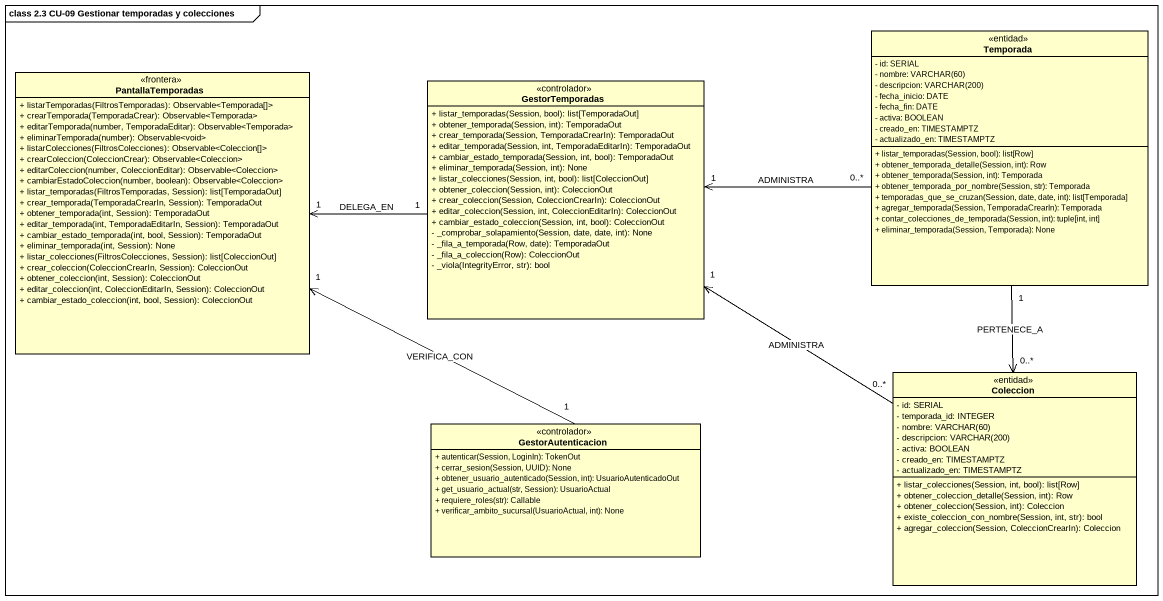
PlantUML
@startuml
mainframe class 2.3 CU-09 Gestionar temporadas y colecciones
hide circle
hide empty members
skinparam classAttributeIconSize 0
class Temporada <<entidad>> {
  - id: SERIAL
  {field} - nombre: VARCHAR(60)
  {field} - descripcion: VARCHAR(200)
  - fecha_inicio: DATE
  - fecha_fin: DATE
  - activa: BOOLEAN
  - creado_en: TIMESTAMPTZ
  - actualizado_en: TIMESTAMPTZ
  + listar_temporadas(Session, bool): list[Row]
  + obtener_temporada_detalle(Session, int): Row
  + obtener_temporada(Session, int): Temporada
  + obtener_temporada_por_nombre(Session, str): Temporada
  + temporadas_que_se_cruzan(Session, date, date, int): list[Temporada]
  + agregar_temporada(Session, TemporadaCrearIn): Temporada
  + contar_colecciones_de_temporada(Session, int): tuple[int, int]
  + eliminar_temporada(Session, Temporada): None
}
class PantallaTemporadas <<frontera>> {
  + listarTemporadas(FiltrosTemporadas): Observable<Temporada[]>
  + crearTemporada(TemporadaCrear): Observable<Temporada>
  + editarTemporada(number, TemporadaEditar): Observable<Temporada>
  + eliminarTemporada(number): Observable<void>
  + listarColecciones(FiltrosColecciones): Observable<Coleccion[]>
  + crearColeccion(ColeccionCrear): Observable<Coleccion>
  + editarColeccion(number, ColeccionEditar): Observable<Coleccion>
  + cambiarEstadoColeccion(number, boolean): Observable<Coleccion>
  + listar_temporadas(FiltrosTemporadas, Session): list[TemporadaOut]
  + crear_temporada(TemporadaCrearIn, Session): TemporadaOut
  + obtener_temporada(int, Session): TemporadaOut
  + editar_temporada(int, TemporadaEditarIn, Session): TemporadaOut
  + cambiar_estado_temporada(int, bool, Session): TemporadaOut
  + eliminar_temporada(int, Session): None
  + listar_colecciones(FiltrosColecciones, Session): list[ColeccionOut]
  + crear_coleccion(ColeccionCrearIn, Session): ColeccionOut
  + obtener_coleccion(int, Session): ColeccionOut
  + editar_coleccion(int, ColeccionEditarIn, Session): ColeccionOut
  + cambiar_estado_coleccion(int, bool, Session): ColeccionOut
}
class GestorTemporadas <<controlador>> {
  + listar_temporadas(Session, bool): list[TemporadaOut]
  + obtener_temporada(Session, int): TemporadaOut
  + crear_temporada(Session, TemporadaCrearIn): TemporadaOut
  + editar_temporada(Session, int, TemporadaEditarIn): TemporadaOut
  + cambiar_estado_temporada(Session, int, bool): TemporadaOut
  + eliminar_temporada(Session, int): None
  + listar_colecciones(Session, int, bool): list[ColeccionOut]
  + obtener_coleccion(Session, int): ColeccionOut
  + crear_coleccion(Session, ColeccionCrearIn): ColeccionOut
  + editar_coleccion(Session, int, ColeccionEditarIn): ColeccionOut
  + cambiar_estado_coleccion(Session, int, bool): ColeccionOut
  - _comprobar_solapamiento(Session, date, date, int): None
  - _fila_a_temporada(Row, date): TemporadaOut
  - _fila_a_coleccion(Row): ColeccionOut
  - _viola(IntegrityError, str): bool
}
class Coleccion <<entidad>> {
  - id: SERIAL
  - temporada_id: INTEGER
  {field} - nombre: VARCHAR(60)
  {field} - descripcion: VARCHAR(200)
  - activa: BOOLEAN
  - creado_en: TIMESTAMPTZ
  - actualizado_en: TIMESTAMPTZ
  + listar_colecciones(Session, int, bool): list[Row]
  + obtener_coleccion_detalle(Session, int): Row
  + obtener_coleccion(Session, int): Coleccion
  + existe_coleccion_con_nombre(Session, int, str): bool
  + agregar_coleccion(Session, ColeccionCrearIn): Coleccion
}
class GestorAutenticacion <<controlador>> {
  + autenticar(Session, LoginIn): TokenOut
  + cerrar_sesion(Session, UUID): None
  + obtener_usuario_autenticado(Session, int): UsuarioAutenticadoOut
  + get_usuario_actual(str, Session): UsuarioActual
  + requiere_roles(str): Callable
  + verificar_ambito_sucursal(UsuarioActual, int): None
}
PantallaTemporadas "1" <-right- "1" GestorTemporadas : DELEGA_EN
PantallaTemporadas "1" <-- "1" GestorAutenticacion : VERIFICA_CON
GestorTemporadas "1" <-right- "0..*" Temporada : ADMINISTRA
GestorTemporadas "1" <-- "0..*" Coleccion : ADMINISTRA
Coleccion "0..*" <-up- "1" Temporada : PERTENECE_A
@enduml
